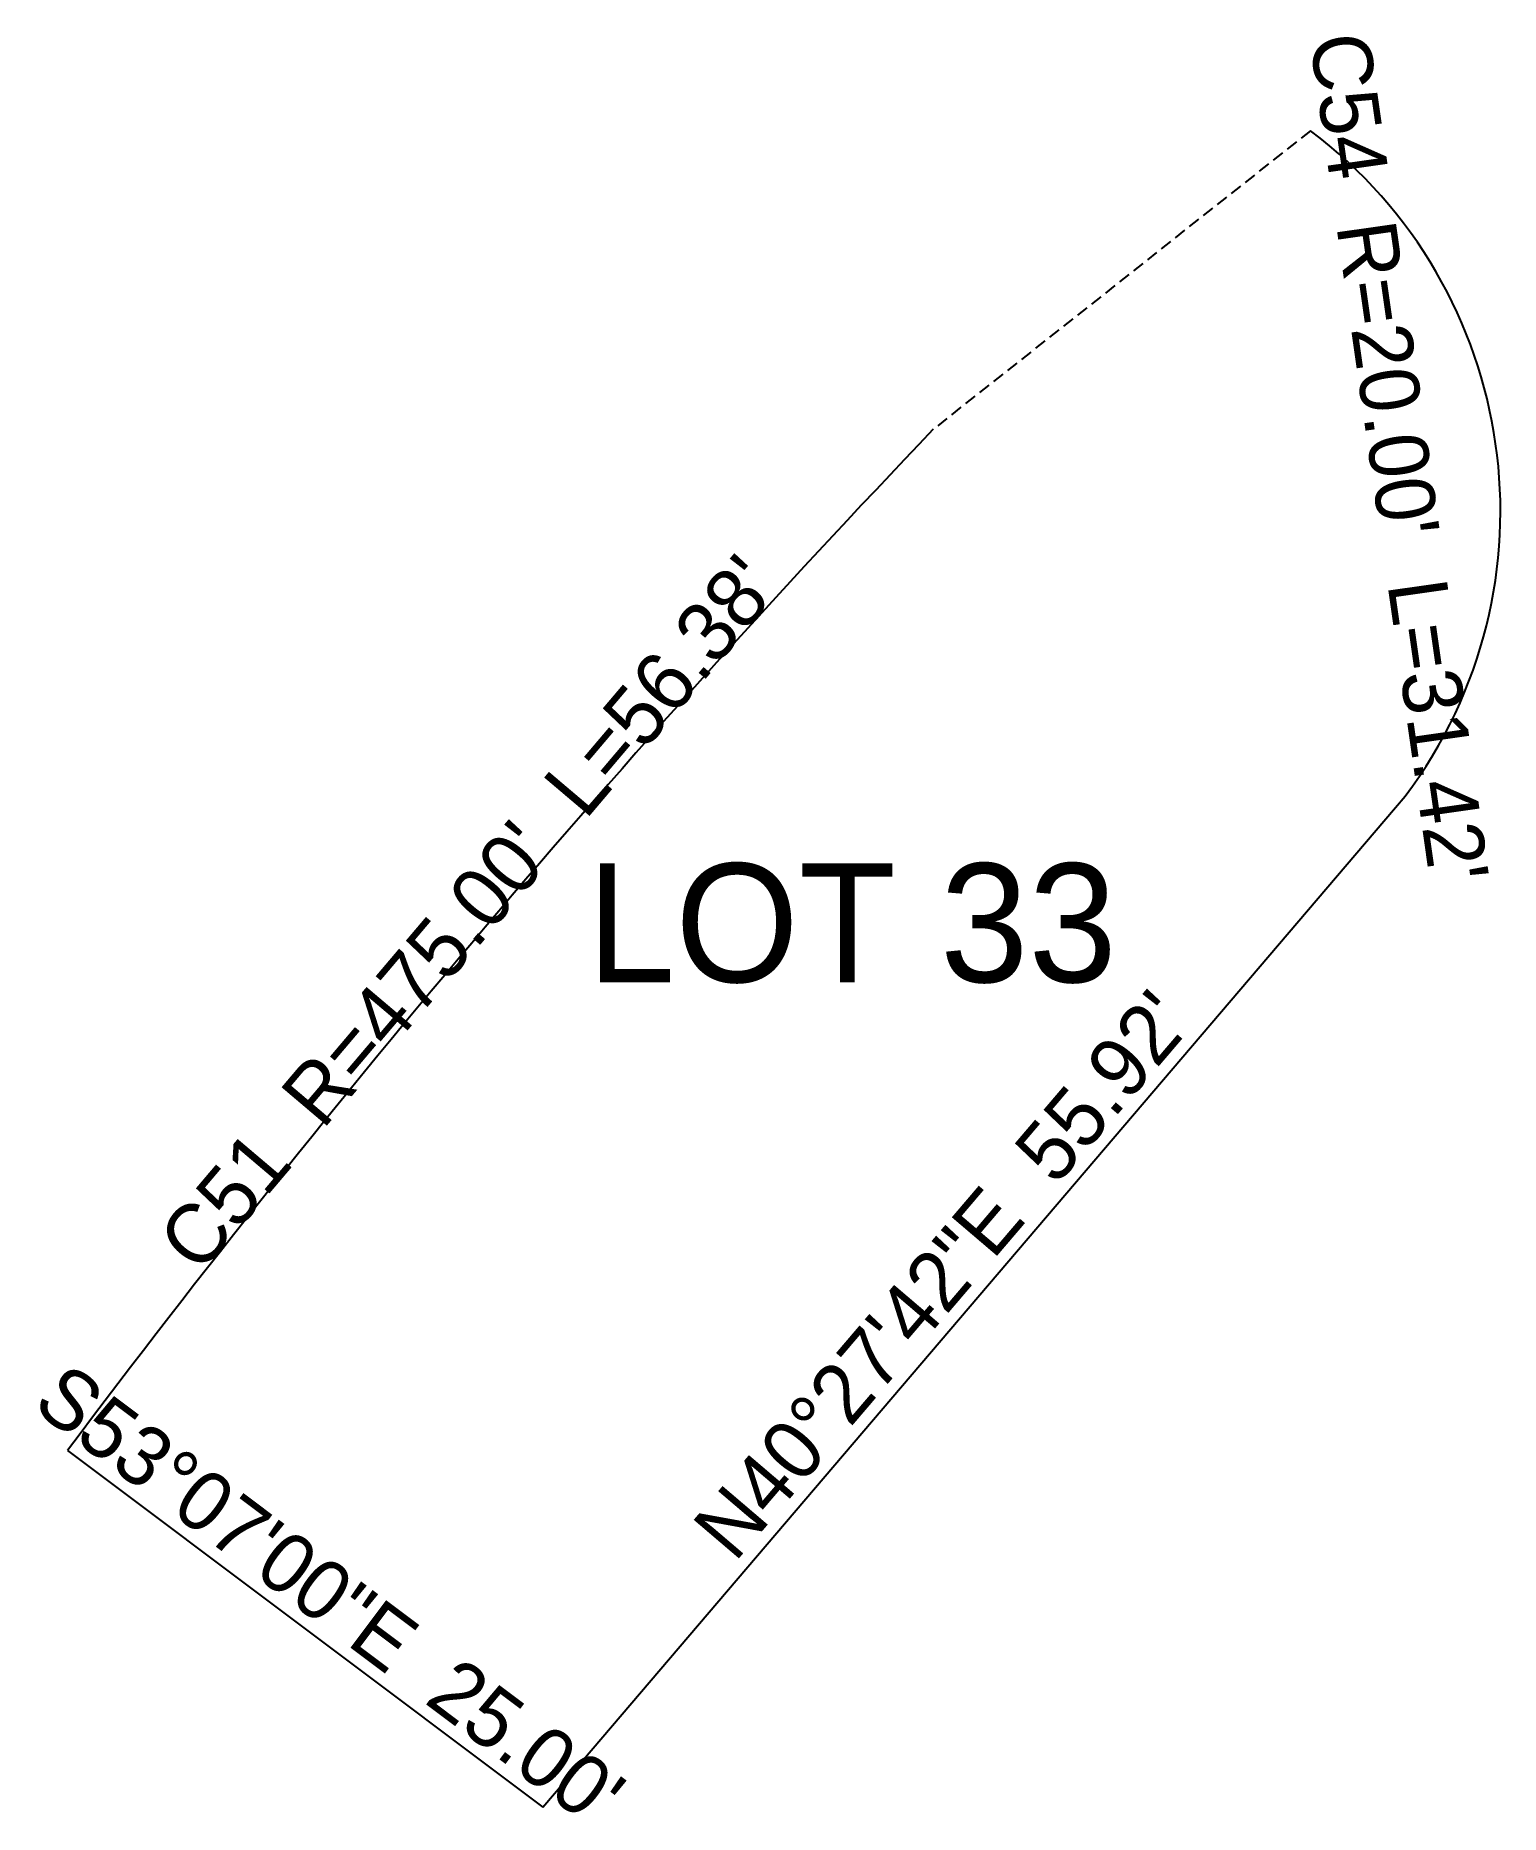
# Model space of a CAD drawing. Header units: feet. Extents: x -37.8 to 23.9, y -58.3 to 16.6.
import ezdxf
from ezdxf.enums import TextEntityAlignment as Align

# ---------------------------------------------------------------- set-up
doc = ezdxf.new("R2010")
doc.units = ezdxf.units.FT
doc.linetypes.add('DASHED', pattern=[0.75, 0.5, -0.25])
for name, color, linetype in [('ANNOT', 1, 'Continuous'), ('BOUNDARY', 7, 'Continuous'), ('CURVES', 3, 'Continuous'), ('LABELS', 4, 'Continuous')]:
    doc.layers.add(name, color=color, linetype=linetype)

msp = doc.modelspace()

# ---------------------------------------------------------------- linework, layer by layer
at = {"layer": 'BOUNDARY', "linetype": 'DASHED'}
msp.add_line((15.865, 12.559), (0, 0), dxfattribs=at)
at = {"layer": 'BOUNDARY'}
for p, q in [((-16.431, -57.984), (19.858, -15.438)), ((-36.428, -42.979), (-16.431, -57.984))]:
    msp.add_line(p, q, dxfattribs=at)
at = {"layer": 'CURVES'}
for centre, radius, start, end in [((3.859, -3.436), 20, -36.87468, 53.10802), ((343.505, -328.069), 475, 136.31673, 143.1166)]:
    msp.add_arc(centre, radius, start, end, dxfattribs=at)

# ---------------------------------------------------------------- texts
at = {"layer": 'ANNOT'}
for s, rotation, p in [("C54  R=20.00'  L=31.42'", 278.11667, (19.607, -1.19)), ("C51  R=475.00'  L=56.38'", 49.71667, (-19.559, -20.349)), ('N40°27\'42"E  55.92\'', 49.53833, (0.371, -35.566)), ('S53°07\'00"E  25.00\'', -36.88333, (-25.371, -49.071))]:
    msp.add_text(s, height=2.5, rotation=rotation, dxfattribs=at).set_placement(p, align=Align.MIDDLE_CENTER)
at = {"layer": 'LABELS'}
msp.add_text('LOT 33', height=5, dxfattribs=at).set_placement((-3.427, -20.768), align=Align.MIDDLE_CENTER)

doc.saveas('drawing.dxf')
